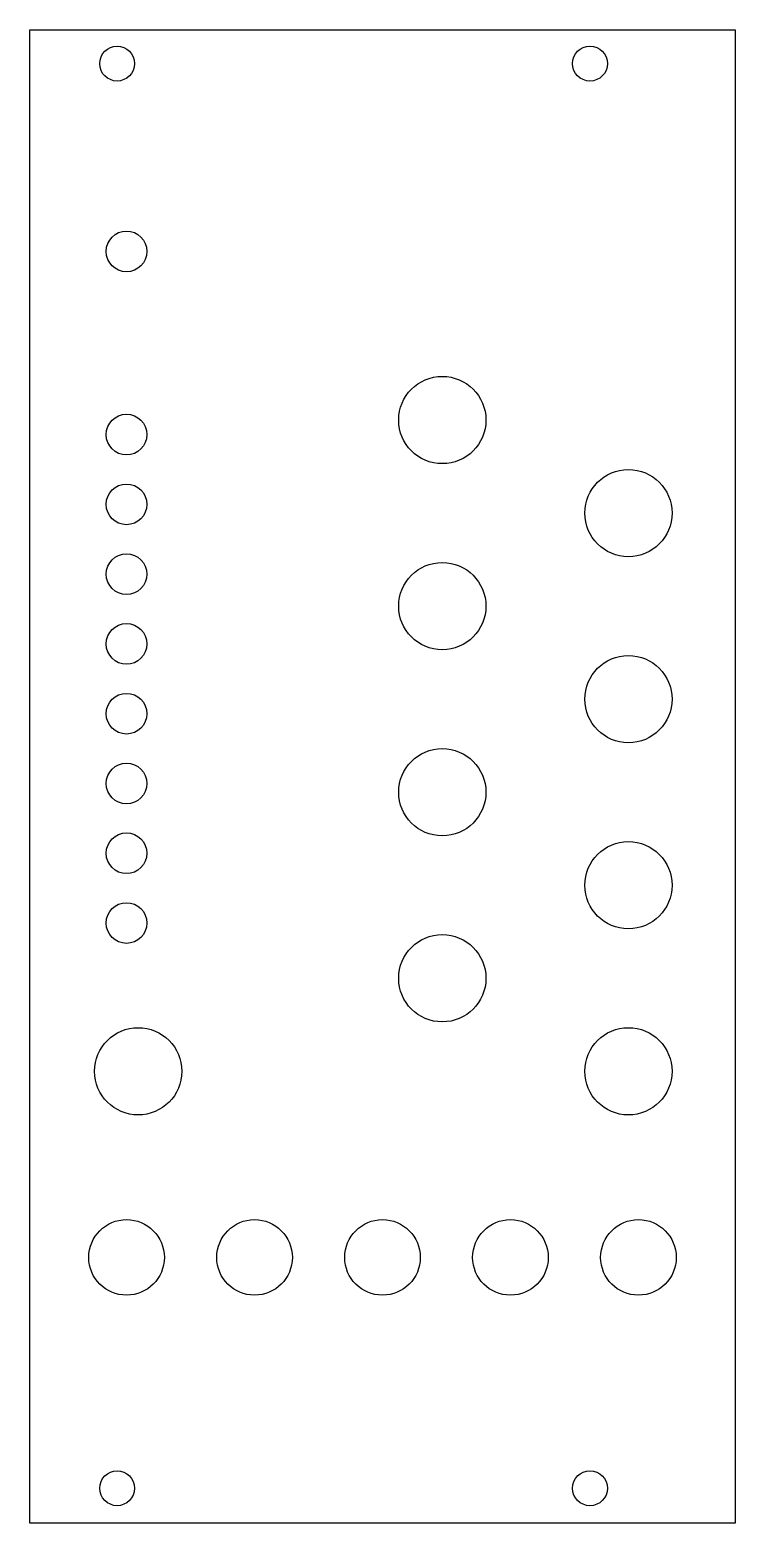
# Model space of a CAD drawing. Header units: millimetres. Extents: x 0 to 61, y 0 to 128.
import ezdxf

# ---------------------------------------------------------------- set-up
doc = ezdxf.new("R2010")
doc.units = ezdxf.units.MM
doc.layers.add('Contour', color=7, linetype='CONTINUOUS')

msp = doc.modelspace()

# ---------------------------------------------------------------- linework, layer by layer
at = {"layer": 'Contour', "color": 7, "linetype": 'CONTINUOUS'}
for p, q in [((0, 0), (0, 128.4)), ((0, 128.4), (60.62, 128.4)), ((60.62, 128.4), (60.62, 0)), ((60.62, 0), (0, 0))]:
    msp.add_line(p, q, dxfattribs=at)
for centre, radius in [((7.5, 125.5), 1.5), ((48.14, 125.5), 1.5), ((8.31, 109.35), 1.75), ((35.45, 94.85), 3.75), ((8.31, 93.6), 1.75), ((51.45, 86.85), 3.75), ((8.31, 87.6), 1.75), ((8.31, 81.6), 1.75), ((35.45, 78.85), 3.75), ((8.31, 75.6), 1.75), ((51.45, 70.85), 3.75), ((8.31, 69.6), 1.75), ((35.45, 62.85), 3.75), ((8.31, 63.6), 1.75), ((8.31, 57.6), 1.75), ((51.45, 54.85), 3.75), ((8.31, 51.6), 1.75), ((35.45, 46.85), 3.75), ((9.31, 38.85), 3.75), ((51.45, 38.85), 3.75), ((8.31, 22.85), 3.25), ((19.31, 22.85), 3.25), ((30.31, 22.85), 3.25), ((41.31, 22.85), 3.25), ((52.31, 22.85), 3.25), ((7.5, 3), 1.5), ((48.14, 3), 1.5)]:
    msp.add_circle(centre, radius, dxfattribs=at)

doc.saveas('drawing.dxf')
